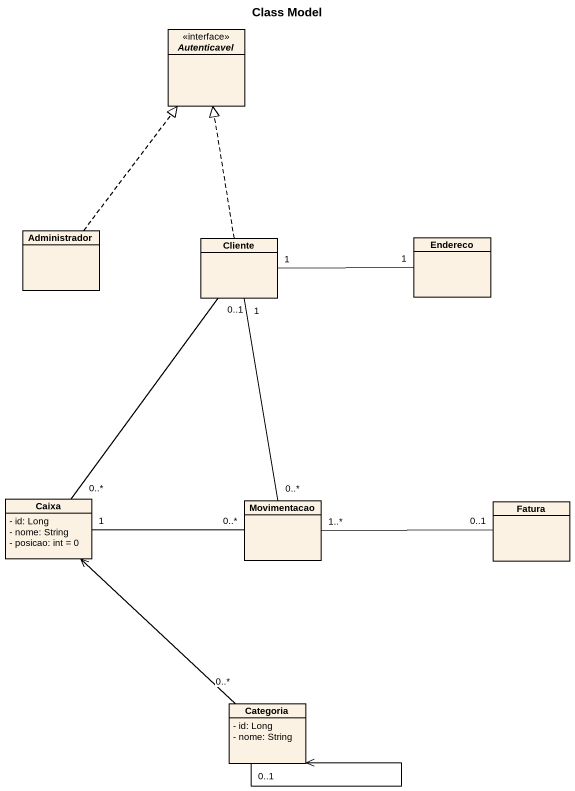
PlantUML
@startuml
title Class Model
hide circle
hide empty members
skinparam classAttributeIconSize 0
interface Autenticavel <<interface>>
class Administrador
class Cliente
class Endereco
class Caixa {
  - id: Long
  - nome: String
  - posicao: int = 0
}
class Movimentacao
class Fatura
class Categoria {
  - id: Long
  - nome: String
}
Administrador .up.|> Autenticavel
Cliente .up.|> Autenticavel
Cliente "1" -right- "1" Endereco
Cliente "0..1" -- "0..*" Caixa
Cliente "1" -- "0..*" Movimentacao
Movimentacao "0..*" -left- "1" Caixa
Fatura "0..1" -left- "1..*" Movimentacao
Categoria "0..*" -up-> Caixa
Categoria "0..1" --> Categoria
@enduml
